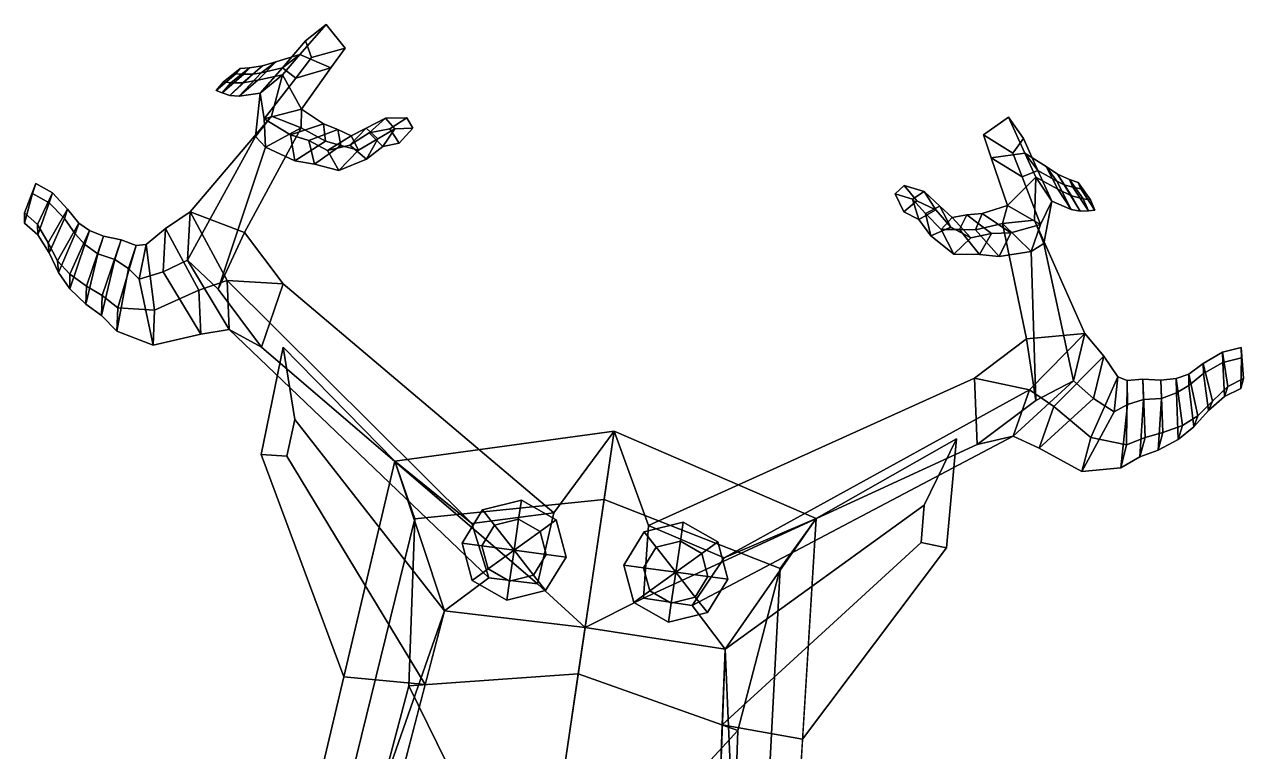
# Model space of a CAD drawing. Extents: x -86 to 154, y -151 to 320.
# Drawn here: x -82.6 to 95.9, y 213.7 to 320.1 of the extents above; entities that cross this region are included whole.
import ezdxf

# ---------------------------------------------------------------- set-up
doc = ezdxf.new("R2010")
doc.units = 0

msp = doc.modelspace()

# ---------------------------------------------------------------- linework, layer by layer
for points in [[(-42.260948, 315.702301, 161.529663), (-38.433765, 320.109161, 157.309448), (-41.440765, 317.695801, 156.470474), (-44.825691, 313.768097, 159.535583)], [(-42.260948, 315.702301, 161.529663), (-37.716175, 313.746674, 160.362), (-35.658722, 316.646088, 157.830536), (-38.433765, 320.109161, 157.309448)], [(-38.433765, 320.109161, 157.309448), (-35.658722, 316.646088, 157.830536), (-40.549557, 315.250305, 156.383301), (-41.440765, 317.695801, 156.470474)], [(-44.825691, 313.768097, 159.535583), (-41.440765, 317.695801, 156.470474), (-40.549557, 315.250305, 156.383301), (-42.865425, 312.25946, 158.45108)], [(-37.716175, 313.746674, 160.362), (-42.865425, 312.25946, 158.45108), (-40.549557, 315.250305, 156.383301), (-35.658722, 316.646088, 157.830536)], [(-48.430103, 311.931702, 161.40274), (-45.807991, 314.64975, 159.238831), (-47.749401, 314.025696, 157.892563), (-50.596668, 311.536194, 158.901031)], [(-45.807991, 314.64975, 159.238831), (-47.921593, 313.013062, 157.12558), (-49.113312, 312.801666, 155.420853), (-47.749401, 314.025696, 157.892563)], [(-44.83263, 312.74115, 164.365463), (-42.260948, 315.702301, 161.529663), (-45.807991, 314.64975, 159.238831), (-48.430103, 311.931702, 161.40274)], [(-42.260948, 315.702301, 161.529663), (-44.825691, 313.768097, 159.535583), (-47.921593, 313.013062, 157.12558), (-45.807991, 314.64975, 159.238831)], [(-42.017441, 307.685211, 165.654205), (-37.716175, 313.746674, 160.362), (-42.260948, 315.702301, 161.529663), (-44.83263, 312.74115, 164.365463)], [(-54.501831, 310.427307, 147.605988), (-53.465466, 311.690002, 150.19603), (-50.991093, 313.672302, 150.095016), (-51.631886, 312.868408, 147.817719)], [(-50.451679, 312.812958, 151.575897), (-53.631817, 310.082733, 151.506454), (-54.501831, 310.427307, 147.605988), (-51.631886, 312.868408, 147.817719)], [(-49.113312, 312.801666, 155.420853), (-52.500217, 309.707977, 156.209961), (-53.631817, 310.082733, 151.506454), (-50.451679, 312.812958, 151.575897)], [(-52.374897, 311.528992, 154.315933), (-49.64481, 313.742889, 154.062912), (-50.991093, 313.672302, 150.095016), (-53.465466, 311.690002, 150.19603)], [(-47.921593, 313.013062, 157.12558), (-51.152912, 309.591858, 159.274765), (-52.500217, 309.707977, 156.209961), (-49.113312, 312.801666, 155.420853)], [(-50.596668, 311.536194, 158.901031), (-47.749401, 314.025696, 157.892563), (-49.64481, 313.742889, 154.062912), (-52.374897, 311.528992, 154.315933)], [(-49.64481, 313.742889, 154.062912), (-50.451679, 312.812958, 151.575897), (-51.631886, 312.868408, 147.817719), (-50.991093, 313.672302, 150.095016)], [(-44.825691, 313.768097, 159.535583), (-48.058002, 310.017517, 162.462509), (-51.152912, 309.591858, 159.274765), (-47.921593, 313.013062, 157.12558)], [(-48.058002, 310.017517, 162.462509), (-44.83263, 312.74115, 164.365463), (-48.430103, 311.931702, 161.40274), (-51.152912, 309.591858, 159.274765)], [(-47.749401, 314.025696, 157.892563), (-49.113312, 312.801666, 155.420853), (-50.451679, 312.812958, 151.575897), (-49.64481, 313.742889, 154.062912)], [(-46.437927, 306.667664, 169.036774), (-44.83263, 312.74115, 164.365463), (-48.058002, 310.017517, 162.462509), (-48.743561, 303.721222, 166.189545)], [(-47.494331, 306.281464, 162.584137), (-48.058002, 310.017517, 162.462509), (-44.825691, 313.768097, 159.535583), (-42.865425, 312.25946, 158.45108)], [(-42.017441, 307.685211, 165.654205), (-47.494331, 306.281464, 162.584137), (-42.865425, 312.25946, 158.45108), (-37.716175, 313.746674, 160.362)], [(-46.437927, 306.667664, 169.036774), (-42.08379, 304.950348, 168.054657), (-42.017441, 307.685211, 165.654205), (-44.83263, 312.74115, 164.365463)], [(-53.631817, 310.082733, 151.506454), (-52.374897, 311.528992, 154.315933), (-53.465466, 311.690002, 150.19603), (-54.501831, 310.427307, 147.605988)], [(-52.500217, 309.707977, 156.209961), (-50.596668, 311.536194, 158.901031), (-52.374897, 311.528992, 154.315933), (-53.631817, 310.082733, 151.506454)], [(-51.152912, 309.591858, 159.274765), (-48.430103, 311.931702, 161.40274), (-50.596668, 311.536194, 158.901031), (-52.500217, 309.707977, 156.209961)], [(-48.743561, 303.721222, 166.189545), (-48.058002, 310.017517, 162.462509), (-47.494331, 306.281464, 162.584137), (-47.31263, 302.130981, 164.970917)], [(-47.494331, 306.281464, 162.584137), (-42.017441, 307.685211, 165.654205), (-38.798473, 305.567932, 164.19313), (-43.633888, 303.961945, 161.457382)], [(-42.017441, 307.685211, 165.654205), (-42.08379, 304.950348, 168.054657), (-38.539433, 303.006317, 166.207214), (-38.798473, 305.567932, 164.19313)], [(-58.725395, 285.579376, 177.564224), (-58.314072, 292.65863, 180.637436), (-46.437927, 306.667664, 169.036774), (-48.743561, 303.721222, 166.189545)], [(-58.314072, 292.65863, 180.637436), (-50.370697, 289.646698, 182.429581), (-42.08379, 304.950348, 168.054657), (-46.437927, 306.667664, 169.036774)], [(-47.31263, 302.130981, 164.970917), (-47.494331, 306.281464, 162.584137), (-43.633888, 303.961945, 161.457382), (-43.016502, 300.158051, 163.380447)], [(-43.633888, 303.961945, 161.457382), (-38.798473, 305.567932, 164.19313), (-36.699677, 304.741333, 163.058502), (-40.976944, 303.095856, 160.601776)], [(-38.798473, 305.567932, 164.19313), (-38.539433, 303.006317, 166.207214), (-36.2729, 302.395813, 164.777588), (-36.699677, 304.741333, 163.058502)], [(-34.970818, 302.412903, 158.184509), (-32.546253, 304.92337, 160.460663), (-29.727829, 306.377411, 158.48877), (-32.120552, 304.252106, 156.521652)], [(-32.546253, 304.92337, 160.460663), (-30.835787, 303.349121, 161.056992), (-28.378363, 304.837402, 159.153793), (-29.727829, 306.377411, 158.48877)], [(-32.120552, 304.252106, 156.521652), (-29.727829, 306.377411, 158.48877), (-26.633511, 306.445374, 156.697495), (-29.086668, 304.803589, 155.024918)], [(-29.727829, 306.377411, 158.48877), (-28.378363, 304.837402, 159.153793), (-25.755733, 304.928131, 157.503891), (-26.633511, 306.445374, 156.697495)], [(-27.734884, 302.715027, 155.602112), (-29.086668, 304.803589, 155.024918), (-26.633511, 306.445374, 156.697495), (-25.755733, 304.928131, 157.503891)], [(61.453289, 306.512665, 157.309448), (63.643604, 303.391815, 156.470474), (62.079937, 301.280487, 156.383301), (57.785568, 303.926575, 157.830536)], [(63.854725, 301.257996, 161.529663), (61.453289, 306.512665, 157.309448), (57.785568, 303.926575, 157.830536), (58.923119, 300.592285, 160.362)], [(63.854725, 301.257996, 161.529663), (65.758827, 298.715485, 159.535583), (63.643604, 303.391815, 156.470474), (61.453289, 306.512665, 157.309448)], [(-58.725395, 285.579376, 177.564224), (-48.743561, 303.721222, 166.189545), (-47.31263, 302.130981, 164.970917), (-54.245697, 281.356659, 177.53511)], [(-54.245697, 281.356659, 177.53511), (-47.31263, 302.130981, 164.970917), (-42.08379, 304.950348, 168.054657), (-50.370697, 289.646698, 182.429581)], [(-42.08379, 304.950348, 168.054657), (-47.31263, 302.130981, 164.970917), (-43.016502, 300.158051, 163.380447), (-38.539433, 303.006317, 166.207214)], [(-43.016502, 300.158051, 163.380447), (-43.633888, 303.961945, 161.457382), (-40.976944, 303.095856, 160.601776), (-40.149776, 299.660034, 162.191483)], [(-40.976944, 303.095856, 160.601776), (-36.699677, 304.741333, 163.058502), (-34.774166, 303.795898, 162.063248), (-38.239155, 301.66214, 159.795227)], [(-38.239155, 301.66214, 159.795227), (-34.774166, 303.795898, 162.063248), (-32.546253, 304.92337, 160.460663), (-34.970818, 302.412903, 158.184509)], [(-36.699677, 304.741333, 163.058502), (-36.2729, 302.395813, 164.777588), (-33.705463, 301.686157, 163.247513), (-34.774166, 303.795898, 162.063248)], [(-32.509026, 300.395599, 158.350906), (-34.970818, 302.412903, 158.184509), (-32.120552, 304.252106, 156.521652), (-30.138697, 302.220673, 156.84375)], [(-34.774166, 303.795898, 162.063248), (-33.705463, 301.686157, 163.247513), (-30.835787, 303.349121, 161.056992), (-32.546253, 304.92337, 160.460663)], [(-30.835787, 303.349121, 161.056992), (-32.509026, 300.395599, 158.350906), (-30.138697, 302.220673, 156.84375), (-28.378363, 304.837402, 159.153793)], [(-30.138697, 302.220673, 156.84375), (-32.120552, 304.252106, 156.521652), (-29.086668, 304.803589, 155.024918), (-27.734884, 302.715027, 155.602112)], [(-28.378363, 304.837402, 159.153793), (-30.138697, 302.220673, 156.84375), (-27.734884, 302.715027, 155.602112), (-25.755733, 304.928131, 157.503891)], [(58.923119, 300.592285, 160.362), (57.785568, 303.926575, 157.830536), (62.079937, 301.280487, 156.383301), (63.439266, 297.789337, 158.45108)], [(65.758827, 298.715485, 159.535583), (63.439266, 297.789337, 158.45108), (62.079937, 301.280487, 156.383301), (63.643604, 303.391815, 156.470474)], [(-38.539433, 303.006317, 166.207214), (-43.016502, 300.158051, 163.380447), (-40.149776, 299.660034, 162.191483), (-36.2729, 302.395813, 164.777588)], [(-40.149776, 299.660034, 162.191483), (-40.976944, 303.095856, 160.601776), (-38.239155, 301.66214, 159.795227), (-36.563366, 298.726593, 160.697403)], [(-36.2729, 302.395813, 164.777588), (-40.149776, 299.660034, 162.191483), (-36.563366, 298.726593, 160.697403), (-33.705463, 301.686157, 163.247513)], [(-36.563366, 298.726593, 160.697403), (-38.239155, 301.66214, 159.795227), (-34.970818, 302.412903, 158.184509), (-32.509026, 300.395599, 158.350906)], [(-33.705463, 301.686157, 163.247513), (-36.563366, 298.726593, 160.697403), (-32.509026, 300.395599, 158.350906), (-30.835787, 303.349121, 161.056992)], [(61.301231, 293.621613, 165.654205), (65.468376, 297.727112, 164.365463), (63.854725, 301.257996, 161.529663), (58.923119, 300.592285, 160.362)], [(61.301231, 293.621613, 165.654205), (58.923119, 300.592285, 160.362), (63.439266, 297.789337, 158.45108), (66.156273, 290.811432, 162.584137)], [(65.468376, 297.727112, 164.365463), (68.689987, 295.989532, 161.40274), (66.957527, 299.300232, 159.238831), (63.854725, 301.257996, 161.529663)], [(63.854725, 301.257996, 161.529663), (66.957527, 299.300232, 159.238831), (68.514343, 297.16394, 157.12558), (65.758827, 298.715485, 159.535583)], [(66.156273, 290.811432, 162.584137), (63.439266, 297.789337, 158.45108), (65.758827, 298.715485, 159.535583), (67.778702, 294.249939, 162.462509)], [(65.758827, 298.715485, 159.535583), (68.514343, 297.16394, 157.12558), (70.628563, 293.015167, 159.274765), (67.778702, 294.249939, 162.462509)], [(68.689987, 295.989532, 161.40274), (70.656776, 295.031311, 158.901031), (68.64193, 298.182617, 157.892563), (66.957527, 299.300232, 159.238831)], [(66.957527, 299.300232, 159.238831), (68.64193, 298.182617, 157.892563), (69.597969, 296.642853, 155.420853), (68.514343, 297.16394, 157.12558)], [(70.656776, 295.031311, 158.901031), (72.362892, 294.549835, 154.315933), (70.380859, 297.405121, 154.062912), (68.64193, 298.182617, 157.892563)], [(68.64193, 298.182617, 157.892563), (70.380859, 297.405121, 154.062912), (70.886902, 296.296478, 151.575897), (69.597969, 296.642853, 155.420853)], [(-82.556076, 292.537231, 154.228333), (-80.912025, 296.812042, 153.801926), (-81.401672, 295.365021, 151.505417), (-82.58989, 291.031769, 151.636169)], [(-80.664291, 290.803467, 157.383194), (-78.478516, 295.432892, 157.298569), (-80.912025, 296.812042, 153.801926), (-82.556076, 292.537231, 154.228333)], [(-78.478516, 295.432892, 157.298569), (-78.969254, 293.994446, 154.628952), (-81.401672, 295.365021, 151.505417), (-80.912025, 296.812042, 153.801926)], [(46.143143, 292.658813, 155.602112), (44.882252, 295.312927, 157.503891), (46.16444, 296.536194, 156.697495), (48.045979, 294.304413, 155.024918)], [(49.117233, 295.645081, 158.48877), (46.16444, 296.536194, 156.697495), (44.882252, 295.312927, 157.503891), (47.37534, 294.525879, 159.153793)], [(50.800808, 292.964935, 156.521652), (48.045979, 294.304413, 155.024918), (46.16444, 296.536194, 156.697495), (49.117233, 295.645081, 158.48877)], [(65.253212, 291.464386, 169.036774), (65.468376, 297.727112, 164.365463), (61.301231, 293.621613, 165.654205), (60.5737, 290.976715, 168.054657)], [(65.253212, 291.464386, 169.036774), (66.615562, 288.018677, 166.189545), (67.778702, 294.249939, 162.462509), (65.468376, 297.727112, 164.365463)], [(67.778702, 294.249939, 162.462509), (70.628563, 293.015167, 159.274765), (68.689987, 295.989532, 161.40274), (65.468376, 297.727112, 164.365463)], [(68.514343, 297.16394, 157.12558), (69.597969, 296.642853, 155.420853), (71.956413, 292.76712, 156.209961), (70.628563, 293.015167, 159.274765)], [(69.597969, 296.642853, 155.420853), (70.886902, 296.296478, 151.575897), (73.151871, 292.825104, 151.506454), (71.956413, 292.76712, 156.209961)], [(72.362892, 294.549835, 154.315933), (73.457085, 294.413452, 150.19603), (71.653709, 296.978027, 150.095016), (70.380859, 297.405121, 154.062912)], [(70.380859, 297.405121, 154.062912), (71.653709, 296.978027, 150.095016), (72.03669, 296.03479, 147.817719), (70.886902, 296.296478, 151.575897)], [(70.886902, 296.296478, 151.575897), (72.03669, 296.03479, 147.817719), (74.087311, 292.92392, 147.605988), (73.151871, 292.825104, 151.506454)], [(74.087311, 292.92392, 147.605988), (72.03669, 296.03479, 147.817719), (71.653709, 296.978027, 150.095016), (73.457085, 294.413452, 150.19603)], [(-78.969254, 293.994446, 154.628952), (-80.634193, 289.281769, 154.413345), (-82.58989, 291.031769, 151.636169), (-81.401672, 295.365021, 151.505417)], [(-79.114273, 288.15625, 161.140762), (-76.255127, 293.073669, 161.590271), (-78.478516, 295.432892, 157.298569), (-80.664291, 290.803467, 157.383194)], [(-76.255127, 293.073669, 161.590271), (-76.69989, 291.705292, 158.485504), (-78.969254, 293.994446, 154.628952), (-78.478516, 295.432892, 157.298569)], [(47.37534, 294.525879, 159.153793), (44.882252, 295.312927, 157.503891), (46.143143, 292.658813, 155.602112), (48.309269, 291.54245, 156.84375)], [(51.403954, 293.496124, 160.460663), (49.117233, 295.645081, 158.48877), (47.37534, 294.525879, 159.153793), (49.305382, 292.440399, 161.056992)], [(49.305382, 292.440399, 161.056992), (47.37534, 294.525879, 159.153793), (48.309269, 291.54245, 156.84375), (50.058197, 289.156647, 158.350906)], [(53.006702, 290.4375, 158.184509), (50.800808, 292.964935, 156.521652), (49.117233, 295.645081, 158.48877), (51.403954, 293.496124, 160.460663)], [(70.628563, 293.015167, 159.274765), (71.956413, 292.76712, 156.209961), (70.656776, 295.031311, 158.901031), (68.689987, 295.989532, 161.40274)], [(71.956413, 292.76712, 156.209961), (73.151871, 292.825104, 151.506454), (72.362892, 294.549835, 154.315933), (70.656776, 295.031311, 158.901031)], [(73.151871, 292.825104, 151.506454), (74.087311, 292.92392, 147.605988), (73.457085, 294.413452, 150.19603), (72.362892, 294.549835, 154.315933)], [(-76.69989, 291.705292, 158.485504), (-78.965691, 286.667328, 157.73996), (-80.634193, 289.281769, 154.413345), (-78.969254, 293.994446, 154.628952)], [(-77.721809, 285.51178, 164.783478), (-74.636963, 291.033142, 165.158203), (-76.255127, 293.073669, 161.590271), (-79.114273, 288.15625, 161.140762)], [(-74.636963, 291.033142, 165.158203), (-75.156708, 289.460541, 161.737747), (-76.69989, 291.705292, 158.485504), (-76.255127, 293.073669, 161.590271)], [(48.309269, 291.54245, 156.84375), (46.143143, 292.658813, 155.602112), (48.045979, 294.304413, 155.024918), (50.800808, 292.964935, 156.521652)], [(50.058197, 289.156647, 158.350906), (48.309269, 291.54245, 156.84375), (50.800808, 292.964935, 156.521652), (53.006702, 290.4375, 158.184509)], [(53.217934, 291.818542, 162.063248), (51.403954, 293.496124, 160.460663), (49.305382, 292.440399, 161.056992), (51.580906, 290.077057, 163.247513)], [(55.929096, 288.844116, 159.795227), (53.006702, 290.4375, 158.184509), (51.403954, 293.496124, 160.460663), (53.217934, 291.818542, 162.063248)], [(61.301231, 293.621613, 165.654205), (57.596436, 292.446747, 164.19313), (56.606453, 290.055115, 166.207214), (60.5737, 290.976715, 168.054657)], [(66.156273, 290.811432, 162.584137), (61.776764, 289.613586, 161.457382), (57.596436, 292.446747, 164.19313), (61.301231, 293.621613, 165.654205)], [(66.615562, 288.018677, 166.189545), (64.780884, 286.872955, 164.970917), (66.156273, 290.811432, 162.584137), (67.778702, 294.249939, 162.462509)], [(-80.634193, 289.281769, 154.413345), (-80.664291, 290.803467, 157.383194), (-82.556076, 292.537231, 154.228333), (-82.58989, 291.031769, 151.636169)], [(-75.156708, 289.460541, 161.737747), (-77.585091, 283.812012, 161.025665), (-78.965691, 286.667328, 157.73996), (-76.69989, 291.705292, 158.485504)], [(-75.930206, 283.545319, 168.106735), (-73.049332, 289.942169, 167.856689), (-74.636963, 291.033142, 165.158203), (-77.721809, 285.51178, 164.783478)], [(-73.049332, 289.942169, 167.856689), (-73.743095, 287.911194, 164.233017), (-75.156708, 289.460541, 161.737747), (-74.636963, 291.033142, 165.158203)], [(-58.314072, 292.65863, 180.637436), (-58.725395, 285.579376, 177.564224), (-62.287701, 283.878784, 176.507706), (-61.921726, 290.252502, 179.268112)], [(-52.924118, 282.598633, 187.566849), (-58.314072, 292.65863, 180.637436), (-61.921726, 290.252502, 179.268112), (-57.055511, 281.207916, 185.507492)], [(-52.924118, 282.598633, 187.566849), (-44.709583, 282.119812, 187.968506), (-50.370697, 289.646698, 182.429581), (-58.314072, 292.65863, 180.637436)], [(51.580906, 290.077057, 163.247513), (49.305382, 292.440399, 161.056992), (50.058197, 289.156647, 158.350906), (53.469963, 286.471313, 160.697403)], [(55.341133, 292.21283, 163.058502), (53.217934, 291.818542, 162.063248), (51.580906, 290.077057, 163.247513), (54.252556, 290.073608, 164.777588)], [(58.973877, 289.490631, 160.601776), (55.929096, 288.844116, 159.795227), (53.217934, 291.818542, 162.063248), (55.341133, 292.21283, 163.058502)], [(57.596436, 292.446747, 164.19313), (55.341133, 292.21283, 163.058502), (54.252556, 290.073608, 164.777588), (56.606453, 290.055115, 166.207214)], [(61.776764, 289.613586, 161.457382), (58.973877, 289.490631, 160.601776), (55.341133, 292.21283, 163.058502), (57.596436, 292.446747, 164.19313)], [(60.5737, 290.976715, 168.054657), (56.606453, 290.055115, 166.207214), (60.083138, 286.124237, 163.380447), (64.780884, 286.872955, 164.970917)], [(72.608444, 274.837585, 180.637436), (65.253212, 291.464386, 169.036774), (60.5737, 290.976715, 168.054657), (64.106468, 274.064178, 182.429581)], [(65.430313, 265.066498, 177.53511), (64.106468, 274.064178, 182.429581), (60.5737, 290.976715, 168.054657), (64.780884, 286.872955, 164.970917)], [(70.955338, 267.927399, 177.564224), (66.615562, 288.018677, 166.189545), (65.253212, 291.464386, 169.036774), (72.608444, 274.837585, 180.637436)], [(-78.965691, 286.667328, 157.73996), (-79.114273, 288.15625, 161.140762), (-80.664291, 290.803467, 157.383194), (-80.634193, 289.281769, 154.413345)], [(-73.743095, 287.911194, 164.233017), (-75.913956, 281.406769, 164.061615), (-77.585091, 283.812012, 161.025665), (-75.156708, 289.460541, 161.737747)], [(-73.49221, 281.799744, 171.73085), (-70.991447, 289.10379, 170.730103), (-73.049332, 289.942169, 167.856689), (-75.930206, 283.545319, 168.106735)], [(-70.991447, 289.10379, 170.730103), (-71.84919, 286.529572, 166.935089), (-73.743095, 287.911194, 164.233017), (-73.049332, 289.942169, 167.856689)], [(-71.189919, 280.432739, 174.907547), (-68.411293, 288.548401, 173.795593), (-70.991447, 289.10379, 170.730103), (-73.49221, 281.799744, 171.73085)], [(-68.411293, 288.548401, 173.795593), (-69.364326, 285.68811, 169.578888), (-71.84919, 286.529572, 166.935089), (-70.991447, 289.10379, 170.730103)], [(-61.921726, 290.252502, 179.268112), (-62.287701, 283.878784, 176.507706), (-65.765671, 282.811768, 174.912659), (-64.774391, 287.887482, 178.526138)], [(-57.055511, 281.207916, 185.507492), (-61.921726, 290.252502, 179.268112), (-64.774391, 287.887482, 178.526138), (-63.563965, 278.27182, 183.089203)], [(-44.709583, 282.119812, 187.968506), (-47.886341, 272.871735, 181.886932), (-54.245697, 281.356659, 177.53511), (-50.370697, 289.646698, 182.429581)], [(53.469963, 286.471313, 160.697403), (50.058197, 289.156647, 158.350906), (53.006702, 290.4375, 158.184509), (55.929096, 288.844116, 159.795227)], [(54.252556, 290.073608, 164.777588), (51.580906, 290.077057, 163.247513), (53.469963, 286.471313, 160.697403), (57.185204, 286.410919, 162.191483)], [(57.185204, 286.410919, 162.191483), (53.469963, 286.471313, 160.697403), (55.929096, 288.844116, 159.795227), (58.973877, 289.490631, 160.601776)], [(56.606453, 290.055115, 166.207214), (54.252556, 290.073608, 164.777588), (57.185204, 286.410919, 162.191483), (60.083138, 286.124237, 163.380447)], [(60.083138, 286.124237, 163.380447), (57.185204, 286.410919, 162.191483), (58.973877, 289.490631, 160.601776), (61.776764, 289.613586, 161.457382)], [(64.780884, 286.872955, 164.970917), (60.083138, 286.124237, 163.380447), (61.776764, 289.613586, 161.457382), (66.156273, 290.811432, 162.584137)], [(-77.585091, 283.812012, 161.025665), (-77.721809, 285.51178, 164.783478), (-79.114273, 288.15625, 161.140762), (-78.965691, 286.667328, 157.73996)], [(-71.84919, 286.529572, 166.935089), (-73.590324, 279.138794, 167.414276), (-75.913956, 281.406769, 164.061615), (-73.743095, 287.911194, 164.233017)], [(-68.902496, 278.635529, 178.490295), (-66.243317, 287.721008, 176.861572), (-68.411293, 288.548401, 173.795593), (-71.189919, 280.432739, 174.907547)], [(-66.243317, 287.721008, 176.861572), (-67.332146, 284.365814, 172.319595), (-69.364326, 285.68811, 169.578888), (-68.411293, 288.548401, 173.795593)], [(-63.563965, 278.27182, 183.089203), (-64.774391, 287.887482, 178.526138), (-66.243317, 287.721008, 176.861572), (-68.902496, 278.635529, 178.490295)], [(-64.774391, 287.887482, 178.526138), (-65.765671, 282.811768, 174.912659), (-67.332146, 284.365814, 172.319595), (-66.243317, 287.721008, 176.861572)], [(70.955338, 267.927399, 177.564224), (65.430313, 265.066498, 177.53511), (64.780884, 286.872955, 164.970917), (66.615562, 288.018677, 166.189545)], [(-69.364326, 285.68811, 169.578888), (-71.298927, 277.476074, 170.111343), (-73.590324, 279.138794, 167.414276), (-71.84919, 286.529572, 166.935089)], [(-67.332146, 284.365814, 172.319595), (-69.073105, 275.189484, 173.27417), (-71.298927, 277.476074, 170.111343), (-69.364326, 285.68811, 169.578888)], [(-58.725395, 285.579376, 177.564224), (-52.61237, 275.45105, 183.10321), (-56.771805, 274.772369, 181.495178), (-62.287701, 283.878784, 176.507706)], [(-52.61237, 275.45105, 183.10321), (-58.725395, 285.579376, 177.564224), (-54.245697, 281.356659, 177.53511), (-47.886341, 272.871735, 181.886932)], [(-75.913956, 281.406769, 164.061615), (-75.930206, 283.545319, 168.106735), (-77.721809, 285.51178, 164.783478), (-77.585091, 283.812012, 161.025665)], [(-65.765671, 282.811768, 174.912659), (-63.762062, 273.167786, 178.483734), (-69.073105, 275.189484, 173.27417), (-67.332146, 284.365814, 172.319595)], [(-62.287701, 283.878784, 176.507706), (-56.771805, 274.772369, 181.495178), (-63.762062, 273.167786, 178.483734), (-65.765671, 282.811768, 174.912659)], [(-73.590324, 279.138794, 167.414276), (-73.49221, 281.799744, 171.73085), (-75.930206, 283.545319, 168.106735), (-75.913956, 281.406769, 164.061615)], [(-52.61237, 275.45105, 183.10321), (-52.924118, 282.598633, 187.566849), (-57.055511, 281.207916, 185.507492), (-56.771805, 274.772369, 181.495178)], [(-17.117743, 247.058243, 204.608795), (-52.924118, 282.598633, 187.566849), (-52.61237, 275.45105, 183.10321), (-14.623734, 239.073608, 197.091675)], [(-52.924118, 282.598633, 187.566849), (-17.117743, 247.058243, 204.608795), (-5.095731, 248.633743, 204.663605), (-44.709583, 282.119812, 187.968506)], [(-5.095731, 248.633743, 204.663605), (-7.469961, 238.235352, 194.1129), (-47.886341, 272.871735, 181.886932), (-44.709583, 282.119812, 187.968506)], [(-71.298927, 277.476074, 170.111343), (-71.189919, 280.432739, 174.907547), (-73.49221, 281.799744, 171.73085), (-73.590324, 279.138794, 167.414276)], [(-69.073105, 275.189484, 173.27417), (-68.902496, 278.635529, 178.490295), (-71.189919, 280.432739, 174.907547), (-71.298927, 277.476074, 170.111343)], [(-56.771805, 274.772369, 181.495178), (-57.055511, 281.207916, 185.507492), (-63.563965, 278.27182, 183.089203), (-63.762062, 273.167786, 178.483734)], [(-63.762062, 273.167786, 178.483734), (-63.563965, 278.27182, 183.089203), (-68.902496, 278.635529, 178.490295), (-69.073105, 275.189484, 173.27417)], [(-14.623734, 239.073608, 197.091675), (-52.61237, 275.45105, 183.10321), (-47.886341, 272.871735, 181.886932), (-7.469961, 238.235352, 194.1129)], [(64.520111, 266.612213, 187.566849), (72.608444, 274.837585, 180.637436), (64.106468, 274.064178, 182.429581), (56.490555, 268.344574, 187.968506)], [(64.520111, 266.612213, 187.566849), (68.086426, 264.173676, 185.507492), (75.377846, 271.563385, 179.268112), (72.608444, 274.837585, 180.637436)], [(72.608444, 274.837585, 180.637436), (75.377846, 271.563385, 179.268112), (73.885315, 265.343079, 176.507706), (70.955338, 267.927399, 177.564224)], [(56.490555, 268.344574, 187.968506), (64.106468, 274.064178, 182.429581), (65.430313, 265.066498, 177.53511), (56.866489, 258.612946, 181.886932)], [(-44.723858, 272.866272, 196.576187), (-42.992931, 262.258881, 191.484329), (-44.172085, 256.889496, 191.498413), (-47.924442, 257.156128, 196.596786)], [(-47.924442, 257.156128, 196.596786), (-35.824905, 224.626846, 214.52211), (-28.364029, 256.155212, 214.442001), (-44.723858, 272.866272, 196.576187)], [(-42.992931, 262.258881, 191.484329), (-44.723858, 272.866272, 196.576187), (-28.364029, 256.155212, 214.442001), (-21.102636, 234.261246, 194.660065)], [(68.086426, 264.173676, 185.507492), (73.489067, 259.616302, 183.089203), (77.433907, 268.530273, 178.526138), (75.377846, 271.563385, 179.268112)], [(75.377846, 271.563385, 179.268112), (77.433907, 268.530273, 178.526138), (76.917595, 263.389832, 174.912659), (73.885315, 265.343079, 176.507706)], [(91.286797, 264.961456, 161.140762), (93.54171, 267.09079, 157.383194), (92.781418, 272.121216, 157.298569), (89.963005, 270.448273, 161.590271)], [(89.963005, 270.448273, 161.590271), (92.781418, 272.121216, 157.298569), (92.836647, 270.608368, 154.628952), (89.994347, 269.015045, 158.485504)], [(93.54171, 267.09079, 157.383194), (95.860603, 268.251404, 154.228333), (95.518127, 272.79657, 153.801926), (92.781418, 272.121216, 157.298569)], [(92.781418, 272.121216, 157.298569), (95.518127, 272.79657, 153.801926), (95.569817, 271.275879, 151.505417), (92.836647, 270.608368, 154.628952)], [(92.836647, 270.608368, 154.628952), (95.569817, 271.275879, 151.505417), (95.45752, 266.796173, 151.636169), (93.072502, 265.637054, 154.413345)], [(95.860603, 268.251404, 154.228333), (95.45752, 266.796173, 151.636169), (95.569817, 271.275879, 151.505417), (95.518127, 272.79657, 153.801926)], [(89.184052, 262.792755, 164.783478), (91.286797, 264.961456, 161.140762), (89.963005, 270.448273, 161.590271), (87.818192, 268.919922, 165.158203)], [(87.818192, 268.919922, 165.158203), (89.963005, 270.448273, 161.590271), (89.994347, 269.015045, 158.485504), (87.86245, 267.270569, 161.737747)], [(89.994347, 269.015045, 158.485504), (92.836647, 270.608368, 154.628952), (93.072502, 265.637054, 154.413345), (90.713287, 263.570862, 157.73996)], [(8.748369, 246.749283, 204.663605), (56.490555, 268.344574, 187.968506), (56.866489, 258.612946, 181.886932), (8.020549, 236.126816, 194.1129)], [(8.748369, 246.749283, 204.663605), (19.84107, 242.027405, 204.608795), (64.520111, 266.612213, 187.566849), (56.490555, 268.344574, 187.968506)], [(62.152668, 259.829437, 183.10321), (56.866489, 258.612946, 181.886932), (65.430313, 265.066498, 177.53511), (70.955338, 267.927399, 177.564224)], [(70.955338, 267.927399, 177.564224), (73.885315, 265.343079, 176.507706), (65.95192, 258.067383, 181.495178), (62.152668, 259.829437, 183.10321)], [(73.489067, 259.616302, 183.089203), (78.72258, 258.541016, 178.490295), (78.796814, 267.978333, 176.861572), (77.433907, 268.530273, 178.526138)], [(77.433907, 268.530273, 178.526138), (78.796814, 267.978333, 176.861572), (78.872025, 264.464691, 172.319595), (76.917595, 263.389832, 174.912659)], [(78.72258, 258.541016, 178.490295), (81.439911, 259.656982, 174.907547), (81.11879, 268.194519, 173.795593), (78.796814, 267.978333, 176.861572)], [(78.796814, 267.978333, 176.861572), (81.11879, 268.194519, 173.795593), (81.206749, 265.192596, 169.578888), (78.872025, 264.464691, 172.319595)], [(81.439911, 259.656982, 174.907547), (84.047043, 260.355682, 171.73085), (83.758034, 268.03952, 170.730103), (81.11879, 268.194519, 173.795593)], [(81.11879, 268.194519, 173.795593), (83.758034, 268.03952, 170.730103), (83.837181, 265.337708, 166.935089), (81.206749, 265.192596, 169.578888)], [(84.047043, 260.355682, 171.73085), (86.894081, 261.381927, 168.106735), (85.977425, 268.295624, 167.856689), (83.758034, 268.03952, 170.730103)], [(83.758034, 268.03952, 170.730103), (85.977425, 268.295624, 167.856689), (86.056252, 266.159454, 164.233017), (83.837181, 265.337708, 166.935089)], [(86.894081, 261.381927, 168.106735), (89.184052, 262.792755, 164.783478), (87.818192, 268.919922, 165.158203), (85.977425, 268.295624, 167.856689)], [(85.977425, 268.295624, 167.856689), (87.818192, 268.919922, 165.158203), (87.86245, 267.270569, 161.737747), (86.056252, 266.159454, 164.233017)], [(87.86245, 267.270569, 161.737747), (89.994347, 269.015045, 158.485504), (90.713287, 263.570862, 157.73996), (88.560928, 261.196381, 161.025665)], [(93.072502, 265.637054, 154.413345), (95.45752, 266.796173, 151.636169), (95.860603, 268.251404, 154.228333), (93.54171, 267.09079, 157.383194)], [(19.84107, 242.027405, 204.608795), (15.135114, 235.022873, 197.091675), (62.152668, 259.829437, 183.10321), (64.520111, 266.612213, 187.566849)], [(62.152668, 259.829437, 183.10321), (65.95192, 258.067383, 181.495178), (68.086426, 264.173676, 185.507492), (64.520111, 266.612213, 187.566849)], [(83.837181, 265.337708, 166.935089), (86.056252, 266.159454, 164.233017), (86.259705, 259.331848, 164.061615), (83.371399, 257.773346, 167.414276)], [(86.056252, 266.159454, 164.233017), (87.86245, 267.270569, 161.737747), (88.560928, 261.196381, 161.025665), (86.259705, 259.331848, 164.061615)], [(90.713287, 263.570862, 157.73996), (93.072502, 265.637054, 154.413345), (93.54171, 267.09079, 157.383194), (91.286797, 264.961456, 161.140762)], [(73.885315, 265.343079, 176.507706), (76.917595, 263.389832, 174.912659), (72.202621, 254.660385, 178.483734), (65.95192, 258.067383, 181.495178)], [(65.95192, 258.067383, 181.495178), (72.202621, 254.660385, 178.483734), (73.489067, 259.616302, 183.089203), (68.086426, 264.173676, 185.507492)], [(76.917595, 263.389832, 174.912659), (78.872025, 264.464691, 172.319595), (77.889427, 255.185089, 173.27417), (72.202621, 254.660385, 178.483734)], [(78.872025, 264.464691, 172.319595), (81.206749, 265.192596, 169.578888), (80.689178, 256.787659, 170.111343), (77.889427, 255.185089, 173.27417)], [(81.206749, 265.192596, 169.578888), (83.837181, 265.337708, 166.935089), (83.371399, 257.773346, 167.414276), (80.689178, 256.787659, 170.111343)], [(88.560928, 261.196381, 161.025665), (90.713287, 263.570862, 157.73996), (91.286797, 264.961456, 161.140762), (89.184052, 262.792755, 164.783478)], [(86.259705, 259.331848, 164.061615), (88.560928, 261.196381, 161.025665), (89.184052, 262.792755, 164.783478), (86.894081, 261.381927, 168.106735)], [(-44.172085, 256.889496, 191.498413), (-42.992931, 262.258881, 191.484329), (-21.102636, 234.261246, 194.660065), (-23.922052, 223.498718, 194.714813)], [(-17.117743, 247.058243, 204.608795), (-28.364029, 256.155212, 214.442001), (3.726797, 260.570007, 214.586166), (-5.095731, 248.633743, 204.663605)], [(-28.364029, 256.155212, 214.442001), (-25.439102, 247.740921, 238.598495), (2.253175, 250.584091, 238.598495), (3.726797, 260.570007, 214.586166)], [(-7.469961, 238.235352, 194.1129), (-5.095731, 248.633743, 204.663605), (3.726797, 260.570007, 214.586166), (-0.514437, 231.829514, 186.821182)], [(8.020549, 236.126816, 194.1129), (-0.514437, 231.829514, 186.821182), (3.726797, 260.570007, 214.586166), (8.748369, 246.749283, 204.663605)], [(33.276451, 247.764755, 214.442001), (3.726797, 260.570007, 214.586166), (2.253175, 250.584091, 238.598495), (28.032244, 240.462494, 238.598495)], [(19.84107, 242.027405, 204.608795), (8.748369, 246.749283, 204.663605), (3.726797, 260.570007, 214.586166), (33.276451, 247.764755, 214.442001)], [(83.371399, 257.773346, 167.414276), (86.259705, 259.331848, 164.061615), (86.894081, 261.381927, 168.106735), (84.047043, 260.355682, 171.73085)], [(15.135114, 235.022873, 197.091675), (8.020549, 236.126816, 194.1129), (56.866489, 258.612946, 181.886932), (62.152668, 259.829437, 183.10321)], [(49.095196, 249.724014, 191.484329), (19.966507, 228.670944, 194.660065), (33.276451, 247.764755, 214.442001), (53.826958, 259.45163, 196.576187)], [(52.35611, 243.506042, 196.596786), (53.826958, 259.45163, 196.576187), (33.276451, 247.764755, 214.442001), (31.321465, 215.486954, 214.52211)], [(53.826958, 259.45163, 196.576187), (52.35611, 243.506042, 196.596786), (48.6744, 244.251343, 191.498413), (49.095196, 249.724014, 191.484329)], [(72.202621, 254.660385, 178.483734), (77.889427, 255.185089, 173.27417), (78.72258, 258.541016, 178.490295), (73.489067, 259.616302, 183.089203)], [(77.889427, 255.185089, 173.27417), (80.689178, 256.787659, 170.111343), (81.439911, 259.656982, 174.907547), (78.72258, 258.541016, 178.490295)], [(80.689178, 256.787659, 170.111343), (83.371399, 257.773346, 167.414276), (84.047043, 260.355682, 171.73085), (81.439911, 259.656982, 174.907547)], [(-47.924442, 257.156128, 196.596786), (-44.172085, 256.889496, 191.498413), (-23.922052, 223.498718, 194.714813), (-35.824905, 224.626846, 214.52211)], [(-28.364029, 256.155212, 214.442001), (-41.787792, 199.428741, 214.586166), (-37.471073, 198.704391, 238.598495), (-25.439102, 247.740921, 238.598495)], [(-14.623734, 239.073608, 197.091675), (-21.102636, 234.261246, 194.660065), (-28.364029, 256.155212, 214.442001), (-17.117743, 247.058243, 204.608795)], [(2.253175, 250.584091, 238.598495), (-25.439102, 247.740921, 238.598495), (-26.325207, 223.305084, 267.929321), (-1.518936, 225.022583, 268.074951)], [(-13.773561, 246.797073, 256.071686), (-10.249182, 247.668274, 256.071686), (-9.836796, 250.462753, 252.022263), (-15.539382, 249.053116, 252.022263)], [(-15.539382, 249.053116, 252.022263), (-9.836796, 250.462753, 252.022263), (-9.836796, 250.462753, 247.016937), (-15.539382, 249.053116, 247.016937)], [(-13.773561, 246.797073, 242.967499), (-15.539382, 249.053116, 247.016937), (-9.836796, 250.462753, 247.016937), (-10.249182, 247.668274, 242.967499)], [(-7.115657, 245.890808, 256.071686), (-4.766635, 247.586761, 252.022263), (-9.836796, 250.462753, 252.022263), (-10.249182, 247.668274, 256.071686)], [(-7.115657, 245.890808, 242.967499), (-10.249182, 247.668274, 242.967499), (-9.836796, 250.462753, 247.016937), (-4.766635, 247.586761, 247.016937)], [(-4.766635, 247.586761, 252.022263), (-4.766635, 247.586761, 247.016937), (-9.836796, 250.462753, 247.016937), (-9.836796, 250.462753, 252.022263)], [(2.253175, 250.584091, 238.598495), (-1.518936, 225.022583, 268.074951), (21.813478, 216.752518, 267.929321), (28.032244, 240.462494, 238.598495)], [(-15.624273, 243.787567, 256.071686), (-13.773561, 246.797073, 256.071686), (-15.539382, 249.053116, 252.022263), (-18.533888, 244.183624, 252.022263)], [(-18.533888, 244.183624, 252.022263), (-15.539382, 249.053116, 252.022263), (-15.539382, 249.053116, 247.016937), (-18.533888, 244.183624, 247.016937)], [(-18.533888, 244.183624, 247.016937), (-15.539382, 249.053116, 247.016937), (-13.773561, 246.797073, 242.967499), (-15.624273, 243.787567, 242.967499)], [(48.6744, 244.251343, 191.498413), (19.560989, 217.579865, 194.714813), (19.966507, 228.670944, 194.660065), (49.095196, 249.724014, 191.484329)], [(-35.011215, 190.526718, 272.063721), (-26.325207, 223.305084, 267.929321), (-25.439102, 247.740921, 238.598495), (-37.471073, 198.704391, 238.598495)], [(-10.916417, 243.146744, 257.618439), (-13.773561, 246.797073, 256.071686), (-15.624273, 243.787567, 256.071686)], [(-15.624273, 243.787567, 242.967499), (-13.773561, 246.797073, 242.967499), (-10.916417, 243.146744, 241.420761)], [(-10.916417, 243.146744, 257.618439), (-10.249182, 247.668274, 256.071686), (-13.773561, 246.797073, 256.071686)], [(-10.916417, 243.146744, 241.420761), (-13.773561, 246.797073, 242.967499), (-10.249182, 247.668274, 242.967499)], [(-10.916417, 243.146744, 257.618439), (-7.115657, 245.890808, 256.071686), (-10.249182, 247.668274, 256.071686)], [(-10.916417, 243.146744, 241.420761), (-10.249182, 247.668274, 242.967499), (-7.115657, 245.890808, 242.967499)], [(-6.208556, 242.50592, 256.071686), (-3.298937, 242.109863, 252.022263), (-4.766635, 247.586761, 252.022263), (-7.115657, 245.890808, 256.071686)], [(-3.298937, 242.109863, 247.016937), (-6.208556, 242.50592, 242.967499), (-7.115657, 245.890808, 242.967499), (-4.766635, 247.586761, 247.016937)], [(-3.298937, 242.109863, 252.022263), (-3.298937, 242.109863, 247.016937), (-4.766635, 247.586761, 247.016937), (-4.766635, 247.586761, 252.022263)], [(9.895131, 243.575333, 256.071686), (13.419512, 244.446518, 256.071686), (13.831899, 247.240997, 252.022263), (8.129313, 245.831421, 252.022263)], [(8.129313, 245.831421, 252.022263), (13.831899, 247.240997, 252.022263), (13.831899, 247.240997, 247.016937), (8.129313, 245.831421, 247.016937)], [(9.895131, 243.575333, 242.967499), (8.129313, 245.831421, 247.016937), (13.831899, 247.240997, 247.016937), (13.419512, 244.446518, 242.967499)], [(16.553034, 242.669052, 256.071686), (18.902048, 244.365005, 252.022263), (13.831899, 247.240997, 252.022263), (13.419512, 244.446518, 256.071686)], [(16.553034, 242.669052, 242.967499), (13.419512, 244.446518, 242.967499), (13.831899, 247.240997, 247.016937), (18.902048, 244.365005, 247.016937)], [(18.902048, 244.365005, 252.022263), (18.902048, 244.365005, 247.016937), (13.831899, 247.240997, 247.016937), (13.831899, 247.240997, 252.022263)], [(15.135114, 235.022873, 197.091675), (19.84107, 242.027405, 204.608795), (33.276451, 247.764755, 214.442001), (19.966507, 228.670944, 194.660065)], [(33.276451, 247.764755, 214.442001), (28.032244, 240.462494, 238.598495), (25.402718, 190.146103, 238.598495), (29.758999, 189.68985, 214.586166)], [(-10.916417, 243.146744, 257.618439), (-6.208556, 242.50592, 256.071686), (-7.115657, 245.890808, 256.071686)], [(-6.208556, 242.50592, 242.967499), (-10.916417, 243.146744, 241.420761), (-7.115657, 245.890808, 242.967499)], [(8.044415, 240.565842, 256.071686), (9.895131, 243.575333, 256.071686), (8.129313, 245.831421, 252.022263), (5.134797, 240.961868, 252.022263)], [(5.134797, 240.961868, 252.022263), (8.129313, 245.831421, 252.022263), (8.129313, 245.831421, 247.016937), (5.134797, 240.961868, 247.016937)], [(5.134797, 240.961868, 247.016937), (8.129313, 245.831421, 247.016937), (9.895131, 243.575333, 242.967499), (8.044415, 240.565842, 242.967499)], [(-17.066185, 238.706787, 252.022263), (-14.717175, 240.40271, 256.071686), (-15.624273, 243.787567, 256.071686), (-18.533888, 244.183624, 252.022263)], [(-17.066185, 238.706787, 252.022263), (-18.533888, 244.183624, 252.022263), (-18.533888, 244.183624, 247.016937), (-17.066185, 238.706787, 247.016937)], [(-17.066185, 238.706787, 247.016937), (-18.533888, 244.183624, 247.016937), (-15.624273, 243.787567, 242.967499), (-14.717175, 240.40271, 242.967499)], [(-14.717175, 240.40271, 256.071686), (-10.916417, 243.146744, 257.618439), (-15.624273, 243.787567, 256.071686)], [(-14.717175, 240.40271, 242.967499), (-15.624273, 243.787567, 242.967499), (-10.916417, 243.146744, 241.420761)], [(-11.583653, 238.625259, 256.071686), (-10.916417, 243.146744, 257.618439), (-14.717175, 240.40271, 256.071686)], [(-11.583653, 238.625259, 242.967499), (-14.717175, 240.40271, 242.967499), (-10.916417, 243.146744, 241.420761)], [(-11.583653, 238.625259, 256.071686), (-8.059268, 239.496445, 256.071686), (-10.916417, 243.146744, 257.618439)], [(-11.583653, 238.625259, 242.967499), (-10.916417, 243.146744, 241.420761), (-8.059268, 239.496445, 242.967499)], [(-8.059268, 239.496445, 256.071686), (-6.208556, 242.50592, 256.071686), (-10.916417, 243.146744, 257.618439)], [(-8.059268, 239.496445, 242.967499), (-10.916417, 243.146744, 241.420761), (-6.208556, 242.50592, 242.967499)], [(12.752276, 239.924988, 257.618439), (9.895131, 243.575333, 256.071686), (8.044415, 240.565842, 256.071686)], [(8.044415, 240.565842, 242.967499), (9.895131, 243.575333, 242.967499), (12.752276, 239.924988, 241.420761)], [(12.752276, 239.924988, 257.618439), (13.419512, 244.446518, 256.071686), (9.895131, 243.575333, 256.071686)], [(12.752276, 239.924988, 241.420761), (9.895131, 243.575333, 242.967499), (13.419512, 244.446518, 242.967499)], [(12.752276, 239.924988, 257.618439), (16.553034, 242.669052, 256.071686), (13.419512, 244.446518, 256.071686)], [(12.752276, 239.924988, 241.420761), (13.419512, 244.446518, 242.967499), (16.553034, 242.669052, 242.967499)], [(17.460133, 239.28418, 256.071686), (20.369747, 238.888123, 252.022263), (18.902048, 244.365005, 252.022263), (16.553034, 242.669052, 256.071686)], [(20.369747, 238.888123, 247.016937), (17.460133, 239.28418, 242.967499), (16.553034, 242.669052, 242.967499), (18.902048, 244.365005, 247.016937)], [(20.369747, 238.888123, 252.022263), (20.369747, 238.888123, 247.016937), (18.902048, 244.365005, 247.016937), (18.902048, 244.365005, 252.022263)], [(52.35611, 243.506042, 196.596786), (31.321465, 215.486954, 214.52211), (19.560989, 217.579865, 194.714813), (48.6744, 244.251343, 191.498413)], [(-6.29344, 237.240402, 252.022263), (-3.298937, 242.109863, 252.022263), (-6.208556, 242.50592, 256.071686), (-8.059268, 239.496445, 256.071686)], [(-6.29344, 237.240402, 247.016937), (-8.059268, 239.496445, 242.967499), (-6.208556, 242.50592, 242.967499), (-3.298937, 242.109863, 247.016937)], [(-6.29344, 237.240402, 252.022263), (-6.29344, 237.240402, 247.016937), (-3.298937, 242.109863, 247.016937), (-3.298937, 242.109863, 252.022263)], [(6.6025, 235.485046, 252.022263), (8.951515, 237.180954, 256.071686), (8.044415, 240.565842, 256.071686), (5.134797, 240.961868, 252.022263)], [(6.6025, 235.485046, 252.022263), (5.134797, 240.961868, 252.022263), (5.134797, 240.961868, 247.016937), (6.6025, 235.485046, 247.016937)], [(6.6025, 235.485046, 247.016937), (5.134797, 240.961868, 247.016937), (8.044415, 240.565842, 242.967499), (8.951515, 237.180954, 242.967499)], [(12.752276, 239.924988, 257.618439), (17.460133, 239.28418, 256.071686), (16.553034, 242.669052, 256.071686)], [(17.460133, 239.28418, 242.967499), (12.752276, 239.924988, 241.420761), (16.553034, 242.669052, 242.967499)], [(-11.996027, 235.830841, 252.022263), (-11.583653, 238.625259, 256.071686), (-14.717175, 240.40271, 256.071686), (-17.066185, 238.706787, 252.022263)], [(-11.996027, 235.830841, 247.016937), (-17.066185, 238.706787, 247.016937), (-14.717175, 240.40271, 242.967499), (-11.583653, 238.625259, 242.967499)], [(-11.996027, 235.830841, 252.022263), (-6.29344, 237.240402, 252.022263), (-8.059268, 239.496445, 256.071686), (-11.583653, 238.625259, 256.071686)], [(-11.996027, 235.830841, 247.016937), (-11.583653, 238.625259, 242.967499), (-8.059268, 239.496445, 242.967499), (-6.29344, 237.240402, 247.016937)], [(8.951515, 237.180954, 256.071686), (12.752276, 239.924988, 257.618439), (8.044415, 240.565842, 256.071686)], [(8.951515, 237.180954, 242.967499), (8.044415, 240.565842, 242.967499), (12.752276, 239.924988, 241.420761)], [(12.085036, 235.403503, 256.071686), (12.752276, 239.924988, 257.618439), (8.951515, 237.180954, 256.071686)], [(12.085036, 235.403503, 242.967499), (8.951515, 237.180954, 242.967499), (12.752276, 239.924988, 241.420761)], [(12.085036, 235.403503, 256.071686), (15.60942, 236.274719, 256.071686), (12.752276, 239.924988, 257.618439)], [(12.085036, 235.403503, 242.967499), (12.752276, 239.924988, 241.420761), (15.60942, 236.274719, 242.967499)], [(15.60942, 236.274719, 256.071686), (17.460133, 239.28418, 256.071686), (12.752276, 239.924988, 257.618439)], [(15.60942, 236.274719, 242.967499), (12.752276, 239.924988, 241.420761), (17.460133, 239.28418, 242.967499)], [(17.37525, 234.018692, 252.022263), (20.369747, 238.888123, 252.022263), (17.460133, 239.28418, 256.071686), (15.60942, 236.274719, 256.071686)], [(17.37525, 234.018692, 247.016937), (15.60942, 236.274719, 242.967499), (17.460133, 239.28418, 242.967499), (20.369747, 238.888123, 247.016937)], [(20.673706, 182.94696, 272.063721), (25.402718, 190.146103, 238.598495), (28.032244, 240.462494, 238.598495), (21.813478, 216.752518, 267.929321)], [(-14.623734, 239.073608, 197.091675), (-7.469961, 238.235352, 194.1129), (-0.514437, 231.829514, 186.821182), (-21.102636, 234.261246, 194.660065)], [(-11.996027, 235.830841, 252.022263), (-17.066185, 238.706787, 252.022263), (-17.066185, 238.706787, 247.016937), (-11.996027, 235.830841, 247.016937)], [(17.37525, 234.018692, 252.022263), (17.37525, 234.018692, 247.016937), (20.369747, 238.888123, 247.016937), (20.369747, 238.888123, 252.022263)], [(-11.996027, 235.830841, 252.022263), (-11.996027, 235.830841, 247.016937), (-6.29344, 237.240402, 247.016937), (-6.29344, 237.240402, 252.022263)], [(15.135114, 235.022873, 197.091675), (19.966507, 228.670944, 194.660065), (-0.514437, 231.829514, 186.821182), (8.020549, 236.126816, 194.1129)], [(11.672666, 232.609055, 252.022263), (12.085036, 235.403503, 256.071686), (8.951515, 237.180954, 256.071686), (6.6025, 235.485046, 252.022263)], [(11.672666, 232.609055, 247.016937), (6.6025, 235.485046, 247.016937), (8.951515, 237.180954, 242.967499), (12.085036, 235.403503, 242.967499)], [(11.672666, 232.609055, 252.022263), (17.37525, 234.018692, 252.022263), (15.60942, 236.274719, 256.071686), (12.085036, 235.403503, 256.071686)], [(11.672666, 232.609055, 247.016937), (12.085036, 235.403503, 242.967499), (15.60942, 236.274719, 242.967499), (17.37525, 234.018692, 247.016937)], [(-41.63612, 175.45462, 159.654953), (-46.874634, 158.185898, 178.213867), (-28.244921, 206.997101, 194.798737), (-21.102636, 234.261246, 194.660065)], [(-41.63612, 175.45462, 159.654953), (-21.102636, 234.261246, 194.660065), (-0.514437, 231.829514, 186.821182), (-8.783582, 175.794037, 154.689255)], [(11.672666, 232.609055, 252.022263), (6.6025, 235.485046, 252.022263), (6.6025, 235.485046, 247.016937), (11.672666, 232.609055, 247.016937)], [(11.672666, 232.609055, 252.022263), (11.672666, 232.609055, 247.016937), (17.37525, 234.018692, 247.016937), (17.37525, 234.018692, 252.022263)], [(22.676928, 166.700424, 159.654953), (-8.783582, 175.794037, 154.689255), (-0.514437, 231.829514, 186.821182), (19.966507, 228.670944, 194.660065)], [(22.676928, 166.700424, 159.654953), (19.966507, 228.670944, 194.660065), (18.939232, 200.574478, 194.798737), (22.712809, 148.713745, 178.213867)], [(-13.857378, 197.981262, 311.805908), (-5.452726, 198.365433, 311.951538), (-1.518936, 225.022583, 268.074951), (-26.325207, 223.305084, 267.929321)], [(2.509776, 195.753372, 311.805908), (21.813478, 216.752518, 267.929321), (-1.518936, 225.022583, 268.074951), (-5.452726, 198.365433, 311.951538)], [(-35.824905, 224.626846, 214.52211), (-23.922052, 223.498718, 194.714813), (-28.244921, 206.997101, 194.798737), (-41.787792, 199.428741, 214.586166)], [(-16.614103, 188.168304, 311.951538), (-13.857378, 197.981262, 311.805908), (-26.325207, 223.305084, 267.929321), (-35.011215, 190.526718, 272.063721)], [(2.318769, 185.591171, 311.951538), (20.673706, 182.94696, 272.063721), (21.813478, 216.752518, 267.929321), (2.509776, 195.753372, 311.805908)], [(31.321465, 215.486954, 214.52211), (29.758999, 189.68985, 214.586166), (18.939232, 200.574478, 194.798737), (19.560989, 217.579865, 194.714813)]]:
    msp.add_3dface(points)

doc.saveas('drawing.dxf')
